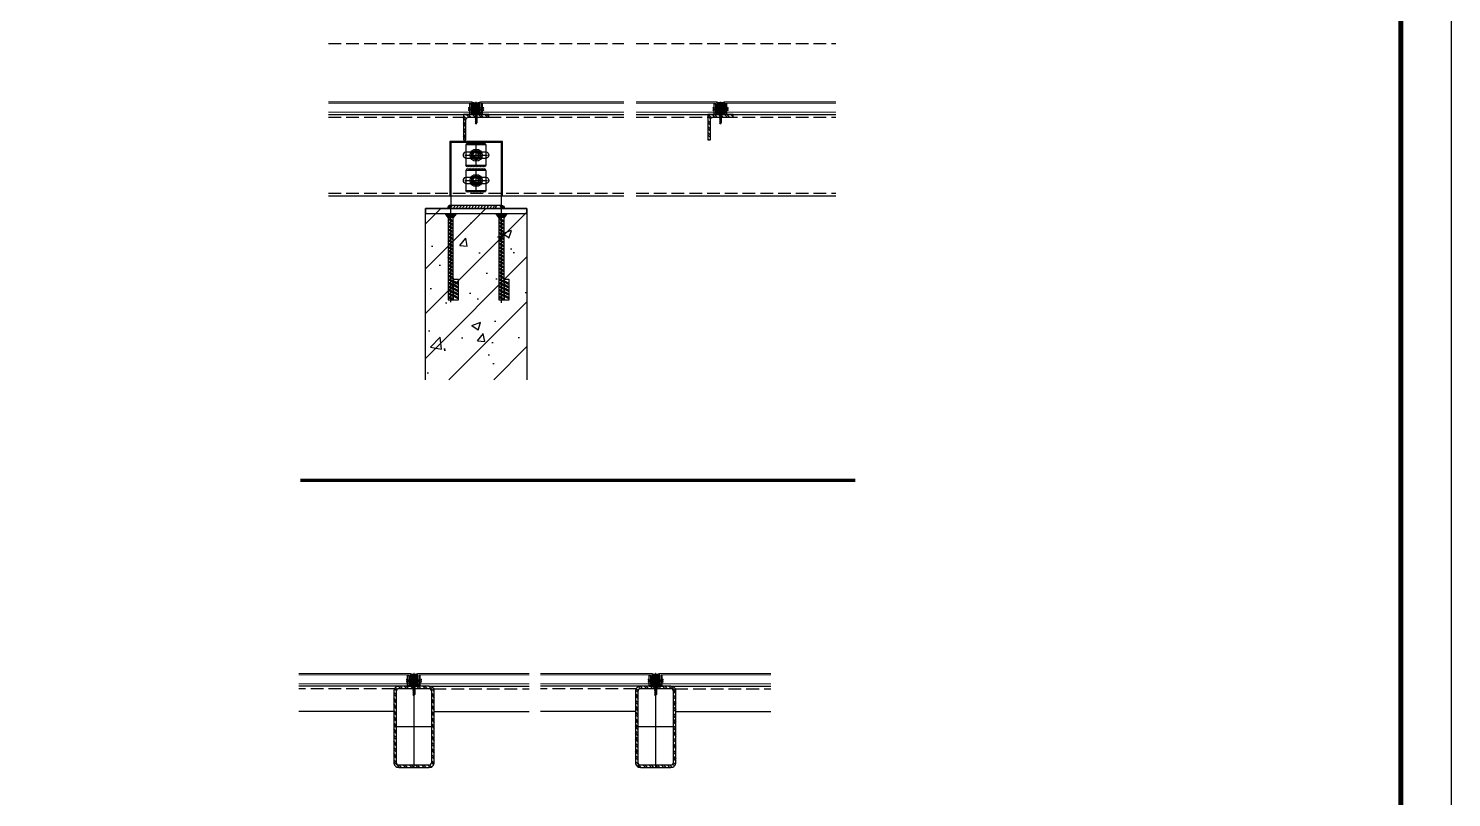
# Model space of a CAD drawing. Extents: x 6843040 to 15500510, y -6507076 to -4940511.
# Drawn here: x 8365235 to 8407311, y -5911175 to -5888433 of the extents above; entities that cross this region are included whole.
import ezdxf

# ---------------------------------------------------------------- set-up
doc = ezdxf.new("R2010")
doc.units = 0
doc.header["$LTSCALE"] = 1000
doc.header["$MEASUREMENT"] = 0
for name, pattern in [('ACAD_ISO04W100', [30.5, 24, -3, 0.5, -3]), ('CENTER', [50.8, 31.75, -6.35, 6.35, -6.35]), ('CONTINOUS', [0]), ('DASH', [0.35, 0.25, -0.1]), ('DASHED', [0.75, 0.5, -0.25]), ('HIDDEN', [0.375, 0.25, -0.125])]:
    doc.linetypes.add(name, pattern=pattern)
for name, color, linetype, lineweight in [('002CEN', 1, 'CENTER', 13), ('003DOT', 253, 'HIDDEN', 13), ('009CON', 6, 'CONTINOUS', 15), ('LB', 31, 'CONTINOUS', 20)]:
    doc.layers.add(name, color=color, linetype=linetype, lineweight=lineweight)
for name, color, linetype in [('DIM_SYMB', 3, 'Continuous'), ('GC', 3, 'Continuous'), ('HACH', 8, 'Continuous'), ('K-155-垫片胶条', 155, 'Continuous'), ('K-233-中心线', 233, 'CENTER'), ('K-63-铝型材', 63, 'Continuous'), ('K-8-五金件', 8, 'Continuous'), ('LT-dim 2', 253, 'Continuous'), ('LT-dim 5', 3, 'Continuous'), ('LT-Fill-玻璃1', 14, 'Continuous'), ('plan-1', 40, 'Continuous'), ('PUB_HATCH', 8, 'Continuous'), ('PUB_TITLE', 4, 'Continuous'), ('Q02中线', 3, 'Continuous'), ('Q03轴线', 1, 'ACAD_ISO04W100'), ('Q08虚线', 75, 'HIDDEN'), ('Q09辅材', 31, 'Continuous'), ('TC', 8, 'Continuous'), ('WELDING', 1, 'Continuous'), ('定位线', 1, 'Continuous'), ('金属填充', 9, 'Continuous')]:
    doc.layers.add(name, color=color, linetype=linetype)

# ---------------------------------------------------------------- blocks, each defined once
blk = doc.blocks.new('LT-BLK-20240923214144', base_point=(9501835.9, -5519953.4))
at = {"linetype": 'DASHED', "ltscale": 3}
for points in [[(9501790.9, -5519971.4), (9501796.9, -5519963.4), (9501774.9, -5519963.4), (9501780.9, -5519971.4)], [(9501890.9, -5519971.4), (9501896.9, -5519963.4), (9501874.9, -5519963.4), (9501880.9, -5519971.4)]]:
    blk.add_hatch(color=8, dxfattribs=at).paths.add_polyline_path(points)
at = {"color": 1, "linetype": 'ACAD_ISO04W100', "ltscale": 2}
for p, q in [((9501785.9, -5520138.4), (9501785.9, -5519953.4)), ((9501885.9, -5520139.5), (9501885.9, -5519953.4))]:
    blk.add_line(p, q, dxfattribs=at)
at = {"color": 8, "linetype": 'DASHED', "ltscale": 3}
for p, q in [((9501782, -5519974.6), (9501789.4, -5519978.8)), ((9501782, -5519981.6), (9501789.4, -5519985.8)), ((9501789.8, -5519978.1), (9501782.4, -5519973.9)), ((9501789.8, -5519985.1), (9501782.4, -5519980.9)), ((9501882, -5519974.6), (9501889.4, -5519978.8)), ((9501882, -5519981.6), (9501889.4, -5519985.8)), ((9501889.8, -5519978.1), (9501882.4, -5519973.9)), ((9501889.8, -5519985.1), (9501882.4, -5519980.9)), ((9501782, -5519988.6), (9501789.4, -5519992.8)), ((9501782, -5519995.6), (9501789.4, -5519999.8)), ((9501782, -5520002.6), (9501789.4, -5520006.8)), ((9501782, -5520009.6), (9501789.4, -5520013.8)), ((9501789.8, -5519992.1), (9501782.4, -5519987.9)), ((9501789.8, -5519999.1), (9501782.4, -5519994.9)), ((9501789.8, -5520006.1), (9501782.4, -5520001.9)), ((9501789.8, -5520013.1), (9501782.4, -5520008.9)), ((9501882, -5519988.6), (9501889.4, -5519992.8)), ((9501882, -5519995.6), (9501889.4, -5519999.8)), ((9501882, -5520002.6), (9501889.4, -5520006.8)), ((9501882, -5520009.6), (9501889.4, -5520013.8)), ((9501889.8, -5519992.1), (9501882.4, -5519987.9)), ((9501889.8, -5519999.1), (9501882.4, -5519994.9)), ((9501889.8, -5520006.1), (9501882.4, -5520001.9)), ((9501889.8, -5520013.1), (9501882.4, -5520008.9)), ((9501782, -5520016.6), (9501789.4, -5520020.8)), ((9501782, -5520023.6), (9501789.4, -5520027.8)), ((9501782, -5520030.6), (9501789.4, -5520034.8)), ((9501782, -5520037.6), (9501789.4, -5520041.8)), ((9501789.8, -5520020.1), (9501782.4, -5520015.9)), ((9501789.8, -5520027.1), (9501782.4, -5520022.9)), ((9501789.8, -5520034.1), (9501782.4, -5520029.9)), ((9501789.8, -5520041.1), (9501782.4, -5520036.9)), ((9501882, -5520016.6), (9501889.4, -5520020.8)), ((9501882, -5520023.6), (9501889.4, -5520027.8)), ((9501882, -5520030.6), (9501889.4, -5520034.8)), ((9501882, -5520037.6), (9501889.4, -5520041.8)), ((9501889.8, -5520020.1), (9501882.4, -5520015.9)), ((9501889.8, -5520027.1), (9501882.4, -5520022.9)), ((9501889.8, -5520034.1), (9501882.4, -5520029.9)), ((9501889.8, -5520041.1), (9501882.4, -5520036.9)), ((9501782, -5520044.6), (9501789.4, -5520048.8)), ((9501782, -5520051.6), (9501789.4, -5520055.8)), ((9501782, -5520058.6), (9501789.4, -5520062.8)), ((9501782, -5520065.6), (9501789.4, -5520069.8)), ((9501789.8, -5520048.1), (9501782.4, -5520043.9)), ((9501789.8, -5520055.1), (9501782.4, -5520050.9)), ((9501789.8, -5520062.1), (9501782.4, -5520057.9)), ((9501789.8, -5520069.1), (9501782.4, -5520064.9)), ((9501882, -5520044.6), (9501889.4, -5520048.8)), ((9501882, -5520051.6), (9501889.4, -5520055.8)), ((9501882, -5520058.6), (9501889.4, -5520062.8)), ((9501882, -5520065.6), (9501889.4, -5520069.8)), ((9501889.8, -5520048.1), (9501882.4, -5520043.9)), ((9501889.8, -5520055.1), (9501882.4, -5520050.9)), ((9501889.8, -5520062.1), (9501882.4, -5520057.9)), ((9501889.8, -5520069.1), (9501882.4, -5520064.9)), ((9501782, -5520072.6), (9501789.4, -5520076.8)), ((9501782, -5520079.6), (9501789.4, -5520083.8)), ((9501782, -5520086.6), (9501789.4, -5520090.8)), ((9501782, -5520093.6), (9501789.4, -5520097.8)), ((9501789.8, -5520076.1), (9501782.4, -5520071.9)), ((9501789.8, -5520083.1), (9501782.4, -5520078.9)), ((9501789.8, -5520090.1), (9501782.4, -5520085.9)), ((9501789.8, -5520097.1), (9501782.4, -5520092.9)), ((9501882, -5520072.6), (9501889.4, -5520076.8)), ((9501882, -5520079.6), (9501889.4, -5520083.8)), ((9501882, -5520086.6), (9501889.4, -5520090.8)), ((9501882, -5520093.6), (9501889.4, -5520097.8)), ((9501889.8, -5520076.1), (9501882.4, -5520071.9)), ((9501889.8, -5520083.1), (9501882.4, -5520078.9)), ((9501889.8, -5520090.1), (9501882.4, -5520085.9)), ((9501889.8, -5520097.1), (9501882.4, -5520092.9)), ((9501782, -5520100.6), (9501789.4, -5520104.8)), ((9501782, -5520107.6), (9501789.4, -5520111.8)), ((9501782, -5520114.6), (9501789.4, -5520118.8)), ((9501782, -5520121.6), (9501789.4, -5520125.8)), ((9501789.8, -5520104.1), (9501782.4, -5520099.9)), ((9501789.8, -5520111.1), (9501782.4, -5520106.9)), ((9501789.8, -5520118.1), (9501782.4, -5520113.9)), ((9501789.8, -5520125.1), (9501782.4, -5520120.9)), ((9501792, -5520097.9), (9501799.4, -5520102.2)), ((9501792, -5520104.9), (9501799.4, -5520109.2)), ((9501792, -5520111.9), (9501799.4, -5520116.2)), ((9501792, -5520118.9), (9501799.4, -5520123.2)), ((9501799.8, -5520101.5), (9501792.4, -5520097.2)), ((9501799.8, -5520108.5), (9501792.4, -5520104.2)), ((9501799.8, -5520115.5), (9501792.4, -5520111.2)), ((9501799.8, -5520122.5), (9501792.4, -5520118.2)), ((9501882, -5520100.6), (9501889.4, -5520104.8)), ((9501882, -5520107.6), (9501889.4, -5520111.8)), ((9501882, -5520114.6), (9501889.4, -5520118.8)), ((9501882, -5520121.6), (9501889.4, -5520125.8)), ((9501889.8, -5520104.1), (9501882.4, -5520099.9)), ((9501889.8, -5520111.1), (9501882.4, -5520106.9)), ((9501889.8, -5520118.1), (9501882.4, -5520113.9)), ((9501889.8, -5520125.1), (9501882.4, -5520120.9)), ((9501892, -5520097.9), (9501899.4, -5520102.2)), ((9501892, -5520104.9), (9501899.4, -5520109.2)), ((9501892, -5520111.9), (9501899.4, -5520116.2)), ((9501892, -5520118.9), (9501899.4, -5520123.2)), ((9501899.8, -5520101.5), (9501892.4, -5520097.2)), ((9501899.8, -5520108.5), (9501892.4, -5520104.2)), ((9501899.8, -5520115.5), (9501892.4, -5520111.2)), ((9501899.8, -5520122.5), (9501892.4, -5520118.2)), ((9501782, -5520128.6), (9501789.4, -5520132.8)), ((9501789.8, -5520132.1), (9501782.4, -5520127.9)), ((9501792, -5520125.9), (9501799.4, -5520130.2)), ((9501799.8, -5520129.5), (9501792.4, -5520125.2)), ((9501882, -5520128.6), (9501889.4, -5520132.8)), ((9501889.8, -5520132.1), (9501882.4, -5520127.9)), ((9501892, -5520125.9), (9501899.4, -5520130.2)), ((9501899.8, -5520129.5), (9501892.4, -5520125.2))]:
    blk.add_line(p, q, dxfattribs=at)
for points in [[(9501796.9, -5519963.4), (9501790.9, -5519971.4), (9501780.9, -5519971.4), (9501774.9, -5519963.4)], [(9501896.9, -5519963.4), (9501890.9, -5519971.4), (9501880.9, -5519971.4), (9501874.9, -5519963.4)]]:
    blk.add_lwpolyline(points, dxfattribs=at)
for centre, start, end in [((9501794.8, -5519960.8), 222.1902, 257.8098), ((9501776.9, -5519991.9), 42.1902, 77.8098), ((9501794.8, -5519967.8), 222.1902, 257.8098), ((9501776.9, -5519998.9), 42.1902, 77.8098), ((9501894.8, -5519960.8), 222.1902, 257.8098), ((9501876.9, -5519991.9), 42.1902, 77.8098), ((9501894.8, -5519967.8), 222.1902, 257.8098), ((9501876.9, -5519998.9), 42.1902, 77.8098), ((9501794.8, -5519974.8), 222.1902, 257.8098), ((9501776.9, -5520005.9), 42.1902, 77.8098), ((9501794.8, -5519981.8), 222.1902, 257.8098), ((9501776.9, -5520012.9), 42.1902, 77.8098), ((9501794.8, -5519988.8), 222.1902, 257.8098), ((9501776.9, -5520019.9), 42.1902, 77.8098), ((9501794.8, -5519995.8), 222.1902, 257.8098), ((9501776.9, -5520026.9), 42.1902, 77.8098), ((9501894.8, -5519974.8), 222.1902, 257.8098), ((9501876.9, -5520005.9), 42.1902, 77.8098), ((9501894.8, -5519981.8), 222.1902, 257.8098), ((9501876.9, -5520012.9), 42.1902, 77.8098), ((9501894.8, -5519988.8), 222.1902, 257.8098), ((9501876.9, -5520019.9), 42.1902, 77.8098), ((9501894.8, -5519995.8), 222.1902, 257.8098), ((9501876.9, -5520026.9), 42.1902, 77.8098), ((9501794.8, -5520002.8), 222.1902, 257.8098), ((9501776.9, -5520033.9), 42.1902, 77.8098), ((9501794.8, -5520009.8), 222.1902, 257.8098), ((9501776.9, -5520040.9), 42.1902, 77.8098), ((9501794.8, -5520016.8), 222.1902, 257.8098), ((9501776.9, -5520047.9), 42.1902, 77.8098), ((9501794.8, -5520023.8), 222.1902, 257.8098), ((9501776.9, -5520054.9), 42.1902, 77.8098), ((9501894.8, -5520002.8), 222.1902, 257.8098), ((9501876.9, -5520033.9), 42.1902, 77.8098), ((9501894.8, -5520009.8), 222.1902, 257.8098), ((9501876.9, -5520040.9), 42.1902, 77.8098), ((9501894.8, -5520016.8), 222.1902, 257.8098), ((9501876.9, -5520047.9), 42.1902, 77.8098), ((9501894.8, -5520023.8), 222.1902, 257.8098), ((9501876.9, -5520054.9), 42.1902, 77.8098), ((9501794.8, -5520030.8), 222.1902, 257.8098), ((9501776.9, -5520061.9), 42.1902, 77.8098), ((9501794.8, -5520037.8), 222.1902, 257.8098), ((9501776.9, -5520068.9), 42.1902, 77.8098), ((9501794.8, -5520044.8), 222.1902, 257.8098), ((9501776.9, -5520075.9), 42.1902, 77.8098), ((9501794.8, -5520051.8), 222.1902, 257.8098), ((9501776.9, -5520082.9), 42.1902, 77.8098), ((9501894.8, -5520030.8), 222.1902, 257.8098), ((9501876.9, -5520061.9), 42.1902, 77.8098), ((9501894.8, -5520037.8), 222.1902, 257.8098), ((9501876.9, -5520068.9), 42.1902, 77.8098), ((9501894.8, -5520044.8), 222.1902, 257.8098), ((9501876.9, -5520075.9), 42.1902, 77.8098), ((9501894.8, -5520051.8), 222.1902, 257.8098), ((9501876.9, -5520082.9), 42.1902, 77.8098), ((9501794.8, -5520058.8), 222.1902, 257.8098), ((9501776.9, -5520089.9), 42.1902, 77.8098), ((9501794.8, -5520065.8), 222.1902, 257.8098), ((9501776.9, -5520096.9), 42.1902, 77.8098), ((9501794.8, -5520072.8), 222.1902, 257.8098), ((9501776.9, -5520103.9), 42.1902, 77.8098), ((9501794.8, -5520079.8), 222.1902, 257.8098), ((9501776.9, -5520110.9), 42.1902, 77.8098), ((9501894.8, -5520058.8), 222.1902, 257.8098), ((9501876.9, -5520089.9), 42.1902, 77.8098), ((9501894.8, -5520065.8), 222.1902, 257.8098), ((9501876.9, -5520096.9), 42.1902, 77.8098), ((9501894.8, -5520072.8), 222.1902, 257.8098), ((9501876.9, -5520103.9), 42.1902, 77.8098), ((9501894.8, -5520079.8), 222.1902, 257.8098), ((9501876.9, -5520110.9), 42.1902, 77.8098), ((9501794.8, -5520086.8), 222.1902, 257.8098), ((9501776.9, -5520117.9), 42.1902, 77.8098), ((9501794.8, -5520093.8), 222.1902, 257.8098), ((9501776.9, -5520124.9), 42.1902, 77.8098), ((9501794.8, -5520100.8), 222.1902, 257.8098), ((9501776.9, -5520131.9), 42.1902, 77.8098), ((9501794.8, -5520107.8), 222.1902, 257.8098), ((9501776.9, -5520138.9), 42.1902, 77.8098), ((9501804.8, -5520084.1), 222.1902, 257.8098), ((9501786.9, -5520115.3), 42.1902, 77.8098), ((9501804.8, -5520091.1), 222.1902, 257.8098), ((9501786.9, -5520122.3), 42.1902, 77.8098), ((9501804.8, -5520098.1), 222.1902, 257.8098), ((9501786.9, -5520129.3), 42.1902, 77.8098), ((9501804.8, -5520105.1), 222.1902, 257.8098), ((9501786.9, -5520136.3), 42.1902, 77.8098), ((9501894.8, -5520086.8), 222.1902, 257.8098), ((9501876.9, -5520117.9), 42.1902, 77.8098), ((9501894.8, -5520093.8), 222.1902, 257.8098), ((9501876.9, -5520124.9), 42.1902, 77.8098), ((9501894.8, -5520100.8), 222.1902, 257.8098), ((9501876.9, -5520131.9), 42.1902, 77.8098), ((9501894.8, -5520107.8), 222.1902, 257.8098), ((9501876.9, -5520138.9), 42.1902, 77.8098), ((9501904.8, -5520084.1), 222.1902, 257.8098), ((9501886.9, -5520115.3), 42.1902, 77.8098), ((9501904.8, -5520091.1), 222.1902, 257.8098), ((9501886.9, -5520122.3), 42.1902, 77.8098), ((9501904.8, -5520098.1), 222.1902, 257.8098), ((9501886.9, -5520129.3), 42.1902, 77.8098), ((9501904.8, -5520105.1), 222.1902, 257.8098), ((9501886.9, -5520136.3), 42.1902, 77.8098), ((9501794.8, -5520114.8), 222.1902, 257.8098), ((9501776.9, -5520145.9), 42.1902, 77.8098), ((9501804.8, -5520112.1), 222.1902, 257.8098), ((9501786.9, -5520143.3), 42.1902, 77.8098), ((9501894.8, -5520114.8), 222.1902, 257.8098), ((9501876.9, -5520145.9), 42.1902, 77.8098), ((9501904.8, -5520112.1), 222.1902, 257.8098), ((9501886.9, -5520143.3), 42.1902, 77.8098)]:
    blk.add_arc(centre, 18.9, start, end, dxfattribs=at)
at = {"layer": 'GC', "ltscale": 3}
for p, q in [((9501935.9, -5519953.4), (9501735.9, -5519953.4)), ((9501735.9, -5519953.4), (9501735.9, -5519963.4)), ((9501935.9, -5519963.4), (9501935.9, -5519953.4)), ((9501735.9, -5519963.4), (9501935.9, -5519963.4))]:
    blk.add_line(p, q, dxfattribs=at)
for points in [[(9501780.9, -5519963.4), (9501780.9, -5520133.4), (9501790.9, -5520133.4), (9501790.9, -5519963.4)], [(9501880.9, -5519963.4), (9501880.9, -5520133.4), (9501890.9, -5520133.4), (9501890.9, -5519963.4)]]:
    blk.add_lwpolyline(points, dxfattribs=at)
for points in [[(9501800.9, -5520093.4), (9501790.9, -5520093.4), (9501790.9, -5520133.4), (9501800.9, -5520133.4)], [(9501900.9, -5520093.4), (9501890.9, -5520093.4), (9501890.9, -5520133.4), (9501900.9, -5520133.4)]]:
    blk.add_lwpolyline(points, close=True, dxfattribs=at)
blk = doc.blocks.new('*U187')
at = {"layer": '002CEN', "ltscale": 5}
blk.add_line((-2.5, 0), (7.2, 0), dxfattribs=at)
at = {"layer": '003DOT', "ltscale": 5}
for p, q in [((0, 2), (5, 2)), ((0, -2), (5, -2))]:
    blk.add_line(p, q, dxfattribs=at)
at = {"layer": '009CON'}
for p, q in [((-1.7, 1.1), (-1.7, -1.1)), ((-0.4, 4.1), (0, 4.1)), ((0, 4.1), (0, -4.1)), ((6.5, 0), (7.3, 1.4)), ((-0.4, -4.1), (0, -4.1)), ((6.5, 0), (7.3, -1.4))]:
    blk.add_line(p, q, dxfattribs=at)
for centre, radius, start, end in [((5, 0), 6.8, 142.4424, 170.5515), ((6.2, 2), 1.2, 332.1348, 180), ((5, 0), 6.8, 189.4485, 217.5576), ((6.2, -2), 1.2, 180, 27.8652)]:
    blk.add_arc(centre, radius, start, end, dxfattribs=at)
blk = doc.blocks.new('*U287')
at = {"layer": 'K-233-中心线', "linetype": 'CENTER'}
blk.add_line((0, 4.9), (0, -22.4), dxfattribs=at)
at = {"layer": 'K-8-五金件'}
for p, q in [((-4.4, 0.5), (-4.4, 0)), ((4.4, 0), (-4.4, 0)), ((-4.1, 0.8), (-3.1, 1)), ((4.1, 0.8), (-4.1, 0.8)), ((-3.1, 3.9), (-3.1, 1)), ((3.1, 1), (-3.1, 1)), ((2.3, 4.2), (-2.3, 4.2)), ((-2, 0.8), (-1.5, 1)), ((-1.5, 3.9), (-1.5, 1)), ((-1.5, 0), (-1.5, -3)), ((1.5, 3.9), (1.5, 1)), ((2.2, 0.8), (1.5, 1)), ((1.5, 0), (1.5, -2.5)), ((3.1, 3.9), (3.1, 1)), ((4.1, 0.8), (3.1, 1)), ((4.4, 0.5), (4.4, 0)), ((-2.1, -1.9), (2.1, -1.4)), ((-2.1, -1.9), (-1.5, -1.6)), ((-2.1, -1.9), (-1.5, -2.2)), ((-2.1, -3.3), (2.1, -2.8)), ((-2.1, -3.3), (-1.5, -3)), ((-2.1, -3.3), (-1.5, -3.6)), ((-2.1, -4.7), (2.1, -4.2)), ((-2.1, -4.7), (-1.5, -4.4)), ((-2.1, -4.7), (-1.5, -5)), ((-2.1, -6.1), (2.1, -5.6)), ((-2.1, -6.1), (-1.5, -5.8)), ((-2.1, -6.1), (-1.5, -6.4)), ((-2.1, -7.5), (2.1, -7)), ((-2.1, -7.5), (-1.5, -7.2)), ((-2.1, -7.5), (-1.5, -7.8)), ((-2.1, -8.9), (2.1, -8.4)), ((-2.1, -8.9), (-1.5, -8.6)), ((-2.1, -8.9), (-1.5, -9.2)), ((-2.1, -10.3), (2.1, -9.8)), ((-2.1, -10.3), (-1.5, -10)), ((-2.1, -10.3), (-1.5, -10.6)), ((-2.1, -11.7), (2.1, -11.2)), ((-2.1, -11.7), (-1.5, -11.4)), ((-2.1, -11.7), (-1.5, -12)), ((-2.1, -13.1), (2.1, -12.6)), ((-2.1, -13.1), (-1.5, -12.8)), ((-2.1, -13.1), (-1.5, -13.4)), ((-2.1, -14.5), (2.1, -14)), ((-2.1, -14.5), (-1.5, -14.2)), ((-2.1, -14.5), (-1.5, -14.8)), ((-2.1, -15.9), (-1.5, -15.6)), ((-2.1, -15.9), (-1.1, -15.8)), ((-2.1, -15.9), (-1.5, -16.2)), ((-1.5, -1.6), (1.5, -1.1)), ((-1.5, -2.2), (1.5, -1.7)), ((-1.5, -3), (1.5, -2.5)), ((-1.5, -3.6), (1.5, -3.1)), ((-1.5, -3.6), (-1.5, -4.4)), ((-1.5, -4.4), (1.5, -3.9)), ((-1.5, -5), (1.5, -4.5)), ((-1.5, -5), (-1.5, -5.8)), ((-1.5, -5.8), (1.5, -5.3)), ((-1.5, -6.4), (1.5, -5.9)), ((-1.5, -6.4), (-1.5, -7.2)), ((-1.5, -7.2), (1.5, -6.7)), ((-1.5, -7.8), (1.5, -7.3)), ((-1.5, -7.8), (-1.5, -8.6)), ((-1.5, -8.6), (1.5, -8.1)), ((-1.5, -9.2), (1.5, -8.7)), ((-1.5, -9.2), (-1.5, -10)), ((-1.5, -10), (1.5, -9.5)), ((-1.5, -10.6), (1.5, -10.1)), ((-1.5, -10.6), (-1.5, -11.4)), ((-1.5, -11.4), (1.5, -10.9)), ((-1.5, -12), (1.5, -11.5)), ((-1.5, -12), (-1.5, -12.8)), ((-1.5, -12.8), (1.5, -12.3)), ((-1.5, -13.4), (1.5, -12.9)), ((-1.5, -13.4), (-1.5, -14.2)), ((-1.5, -14.2), (1.5, -13.7)), ((-1.5, -14.8), (1.5, -14.3)), ((-1.5, -14.8), (-1.5, -15.6)), ((-1.5, -15.6), (-1, -15.5)), ((-1.5, -16.2), (-1.5, -20)), ((-1.5, -16.2), (-1.3, -16.2)), ((0, -21.4), (-1.5, -20)), ((0, -21.4), (1.5, -20)), ((0.6, -15.2), (1.5, -15.1)), ((0.7, -15.6), (2.1, -15.4)), ((0.7, -15.8), (1.5, -15.7)), ((0.7, -16.6), (1.5, -16.5)), ((0.7, -17), (2.1, -16.8)), ((0.7, -17.2), (1.5, -17.1)), ((1.5, -0.3), (1.5, -2.5)), ((2.1, -1.4), (1.5, -1.1)), ((2.1, -1.4), (1.5, -1.7)), ((2.1, -2.8), (1.5, -2.5)), ((2.1, -2.8), (1.5, -3.1)), ((1.5, -3.1), (1.5, -3.9)), ((2.1, -4.2), (1.5, -3.9)), ((2.1, -4.2), (1.5, -4.5)), ((1.5, -4.5), (1.5, -5.3)), ((2.1, -5.6), (1.5, -5.3)), ((2.1, -5.6), (1.5, -5.9)), ((1.5, -5.9), (1.5, -6.7)), ((2.1, -7), (1.5, -6.7)), ((2.1, -7), (1.5, -7.3)), ((1.5, -7.3), (1.5, -8.1)), ((2.1, -8.4), (1.5, -8.1)), ((2.1, -8.4), (1.5, -8.7)), ((1.5, -8.7), (1.5, -9.5)), ((2.1, -9.8), (1.5, -9.5)), ((2.1, -9.8), (1.5, -10.1)), ((1.5, -10.1), (1.5, -10.9)), ((2.1, -11.2), (1.5, -10.9)), ((2.1, -11.2), (1.5, -11.5)), ((1.5, -11.5), (1.5, -12.3)), ((2.1, -12.6), (1.5, -12.3)), ((2.1, -12.6), (1.5, -12.9)), ((1.5, -12.9), (1.5, -13.7)), ((2.1, -14), (1.5, -13.7)), ((2.1, -14), (1.5, -14.3)), ((1.5, -14.3), (1.5, -15.1)), ((2.1, -15.4), (1.5, -15.1)), ((2.1, -15.4), (1.5, -15.7)), ((1.5, -15.7), (1.5, -16.5)), ((2.1, -16.8), (1.5, -16.5)), ((2.1, -16.8), (1.5, -17.1)), ((1.5, -17.1), (1.5, -20))]:
    blk.add_line(p, q, dxfattribs=at)
blk.add_lwpolyline([(0, -21.4), (0.7, -17.2), (0.7, -15.5, 0.417657), (0.4, -15.2, 0.097062), (-1, -15.5), (-1.5, -16.6)], format="xyb", dxfattribs=at)
for centre, radius, start, end in [((-4.1, 0.5), 0.3, 90, 180), ((-2.3, 3.3), 0.951, 35.4009, 144.5991), ((0, 1), 3.2, 61.0594, 118.9406), ((2.3, 3.3), 0.951, 35.4009, 144.5991), ((4.1, 0.5), 0.3, 0, 90)]:
    blk.add_arc(centre, radius, start, end, dxfattribs=at)
blk = doc.blocks.new('L50×5角钢')
at = {"layer": '金属填充'}
h = blk.add_hatch(dxfattribs=at)
h.set_pattern_fill('ANSI32', color=256, scale=0.9, style=0)
h.set_pattern_definition([(45, (102.447, -909.339), (-6.06167, 6.06167), []), (45, (106.488, -909.339), (-6.06167, 6.06167), [])])
h.paths.add_polyline_path([(48.3, 5), (10.5, 5, -0.414214), (5, 10.5), (5, 48.3, 0.414214), (3.3, 50), (0, 50), (0, 0), (50, 0), (50, 3.3, 0.414214)])
blk.add_lwpolyline([(0, 50), (0, 0), (50, 0), (50, 3.3, 0.414214), (48.3, 5), (10.5, 5, -0.414214), (5, 10.5), (5, 48.3, 0.414214), (3.3, 50)], format="xyb", close=True)
blk = doc.blocks.new('A$C188A5AC2')
at = {"layer": 'GC'}
blk.add_lwpolyline([(-20, 20), (20, 20), (20, -20), (-20, -20)], close=True, dxfattribs=at)
at = {"layer": 'LT-dim 5', "color": 1}
for centre, end in [((-17, 20), 180), ((-14, 20), 120), ((-11, 20), 120), ((-8, 20), 120), ((-5, 20), 120), ((-2, 20), 120), ((1, 20), 120), ((4, 20), 120), ((7, 20), 120), ((10, 20), 120), ((13, 20), 120), ((16, 20), 120)]:
    blk.add_arc(centre, 3, 0, end, dxfattribs=at)
at = {"layer": 'LT-dim 5', "color": 1, "extrusion": (-5.29639e-25, 1.22465e-16, -1)}
for centre, end in [((17, -20), 360), ((14, -20), 300), ((11, -20), 300), ((8, -20), 300), ((5, -20), 300), ((2, -20), 300), ((-1, -20), 300), ((-4, -20), 300), ((-7, -20), 300), ((-10, -20), 300), ((-13, -20), 300), ((-16, -20), 300)]:
    blk.add_arc(centre, 3, 180, end, dxfattribs=at)
at = {"layer": 'Q02中线'}
for centre, start, end in [((-18.3, 0), 104.85, 255.15), ((18.3, 0), 284.85, 75.15)]:
    blk.add_arc(centre, 6.72, start, end, dxfattribs=at)
at = {"layer": 'Q03轴线', "ltscale": 0.2}
for points in [[(-22.4, 0), (22.4, 0)], [(0, 22.4), (0, -22.4)]]:
    blk.add_lwpolyline(points, dxfattribs=at)
at = {"layer": 'Q08虚线', "ltscale": 20}
for p, q in [((20, 6.5), (-20, 6.5)), ((-20, -6.5), (20, -6.5))]:
    blk.add_line(p, q, dxfattribs=at)
at = {"layer": 'Q09辅材'}
for points in [[(-12, 0, 1), (12, 0, 1), (-12, 0, 1)], [(-8.7, 0, 1), (8.7, 0, 1), (-8.7, 0, 1)], [(-6, 0, 1), (6, 0, 1), (-6, 0, 1)], [(0, -4.6, 2.414214), (-4.6, 0, 2.414214)]]:
    blk.add_lwpolyline(points, format="xyb", dxfattribs=at)
blk.add_lwpolyline([(0, -9.9), (-9, -5), (-9, 5), (0, 9.9), (9, 5), (9, -5), (0, -9.9)], dxfattribs=at)
blk = doc.blocks.new('LT-BLK-20240923220055', base_point=(9501140.4, -5519892))
at = {"layer": 'LT-Fill-玻璃1'}
h = blk.add_hatch(dxfattribs=at)
h.set_pattern_fill('DOTS', color=8, scale=0.5, angle=-90)
h.set_pattern_definition([(270, (9472771.2973, -5387178.0906), (0.79375, -0.396875), [0, -0.79375])])
h.paths.add_polyline_path([(9501190.4, -5519867), (9501192.4, -5519867), (9501192.4, -5519759.9), (9501088.4, -5519759.9), (9501088.4, -5519867), (9501090.4, -5519867), (9501090.4, -5519761.9), (9501190.4, -5519761.9)])
at = {"layer": 'WELDING'}
h = blk.add_hatch(color=256, dxfattribs=at)
h.dxf.hatch_style = 1
edge = h.paths.add_edge_path()
edge.add_line((9501084.4, -5519892), (9501090.4, -5519892))
edge.add_line((9501090.4, -5519892), (9501090.4, -5519886))
edge.add_arc((9501090.4, -5519892), 6, 90, 180)
h = blk.add_hatch(color=256, dxfattribs=at)
h.dxf.hatch_style = 1
edge = h.paths.add_edge_path()
edge.add_line((9501196.4, -5519892), (9501190.4, -5519892))
edge.add_line((9501190.4, -5519892), (9501190.4, -5519886))
edge.add_arc((9501190.4, -5519892), 6, 0, 90, ccw=False)
at = {"layer": 'GC'}
blk.add_line((9501190.4, -5519886), (9501090.4, -5519886), dxfattribs=at)
blk.add_lwpolyline([(9501090.4, -5519892), (9501190.4, -5519892), (9501190.4, -5519761.9), (9501090.4, -5519761.9)], close=True, dxfattribs=at)
at = {"layer": 'LT-dim 2', "color": 8}
blk.add_lwpolyline([(9501192.4, -5519867), (9501192.4, -5519759.9), (9501088.4, -5519759.9), (9501088.4, -5519867)], dxfattribs=at)
at = {"layer": 'LT-dim 5', "color": 1}
for centre, start in [((9501096.4, -5519892), 60), ((9501102.3, -5519892), 60), ((9501108.3, -5519892), 60), ((9501114.3, -5519892), 60), ((9501120.3, -5519892), 60), ((9501126.3, -5519892), 60), ((9501132.3, -5519892), 60), ((9501138.3, -5519892), 60), ((9501144.3, -5519892), 60), ((9501150.3, -5519892), 60), ((9501156.3, -5519892), 60), ((9501162.3, -5519892), 60), ((9501168.3, -5519892), 60), ((9501174.3, -5519892), 60), ((9501180.3, -5519892), 70.1558), ((9501184.4, -5519892), 0)]:
    blk.add_arc(centre, 6, start, 180, dxfattribs=at)
at = {"layer": 'WELDING'}
for points in [[(9501084.4, -5519892), (9501090.4, -5519892), (9501090.4, -5519886, 0.414214)], [(9501196.4, -5519892), (9501190.4, -5519892), (9501190.4, -5519886, -0.414214)]]:
    blk.add_lwpolyline(points, format="xyb", close=True, dxfattribs=at)
at = {"xscale": -1, "rotation": 180}
for p in [(9501140.4, -5519786.9), (9501140.4, -5519836.9)]:
    blk.add_blockref('A$C188A5AC2', p, dxfattribs=at)
blk = doc.blocks.new('80×160×5扁钢通')
at = {"layer": '金属填充'}
h = blk.add_hatch(dxfattribs=at)
h.set_pattern_fill('ANSI32', color=256, scale=0.9, style=0)
h.set_pattern_definition([(45, (-3501.047, 869.31), (-6.061673, 6.061673), []), (45, (-3497.006, 869.31), (-6.061673, 6.061673), [])])
h.paths.add_polyline_path([(-70, 40, 0.414214), (-80, 30), (-80, -30, 0.414214), (-70, -40), (70, -40, 0.414214), (80, -30), (80, 30, 0.414214), (70, 40)])
h.paths.add_polyline_path([(70, 35, -0.414214), (75, 30), (75, -30, -0.414214), (70, -35), (-70, -35, -0.414214), (-75, -30), (-75, 30, -0.414214), (-70, 35)], flags=16)
for points in [[(-70, -40), (70, -40, 0.414214), (80, -30), (80, 30, 0.414214), (70, 40), (-70, 40, 0.414214), (-80, 30), (-80, -30, 0.414214)], [(-70, -35), (70, -35, 0.414214), (75, -30), (75, 30, 0.414214), (70, 35), (-70, 35, 0.414214), (-75, 30), (-75, -30, 0.414214)]]:
    blk.add_lwpolyline(points, format="xyb", close=True)
at = {"layer": '定位线', "linetype": 'CENTER', "ltscale": 10}
for p, q in [((0, 40), (0, -40)), ((-80, 0), (80, 0))]:
    blk.add_line(p, q, dxfattribs=at)
blk = doc.blocks.new('54e543')
at = {"layer": 'K-155-垫片胶条'}
h = blk.add_hatch(dxfattribs=at)
h.set_pattern_fill('ANSI37', color=256, scale=0.2, angle=360, style=0)
h.set_pattern_definition([(225, (8135810.8014, -6231897.4953), (-0.449012806, 0.449012806), []), (135, (8135810.8014, -6231897.4953), (0.449012806, 0.449012806), [])])
h.paths.add_polyline_path([(8071160.2, -6243276.3), (8071160.2, -6243277.3), (8071185.2, -6243277.3), (8071185.2, -6243276.3)])
h = blk.add_hatch(dxfattribs=at)
h.set_pattern_fill('ANSI37', color=256, scale=0.2, angle=360, style=0)
h.set_pattern_definition([(225, (8136292.60834, -6231897.4953), (-0.449012806, 0.449012806), []), (135, (8136292.60834, -6231897.4953), (0.449012806, 0.449012806), [])])
h.paths.add_polyline_path([(8071642, -6243276.3), (8071642, -6243277.3), (8071667, -6243277.3), (8071667, -6243276.3)])
h = blk.add_hatch(dxfattribs=at)
h.set_pattern_fill('ANSI37', color=256, scale=0.2, angle=360, style=0)
h.set_pattern_definition([(225, (8135688.3027, -6233024.4773), (-0.449012806, 0.449012806), []), (135, (8135688.3027, -6233024.4773), (0.449012806, 0.449012806), [])])
h.paths.add_polyline_path([(8071037.7, -6244403.3), (8071037.7, -6244404.3), (8071062.7, -6244404.3), (8071062.7, -6244403.3)])
h = blk.add_hatch(dxfattribs=at)
h.set_pattern_fill('ANSI37', color=256, scale=0.2, angle=360, style=0)
h.set_pattern_definition([(225, (8136164.7087, -6233024.4773), (-0.449012806, 0.449012806), []), (135, (8136164.7087, -6233024.4773), (0.449012806, 0.449012806), [])])
h.paths.add_polyline_path([(8071514.1, -6244403.3), (8071514.1, -6244404.3), (8071539.1, -6244404.3), (8071539.1, -6244403.3)])
at = {"layer": 'PUB_HATCH'}
h = blk.add_hatch(dxfattribs=at)
h.set_pattern_fill('钢筋混凝土', color=256, scale=25, style=0)
h.set_pattern_definition([(45, (0, 0), (-44.19417382, 44.19417382), []), (50, (0, 0), (179.3150457, -15.6880337), [18.75, -206.25]), (355, (0, 0), (-34.6878334, 188.0480334), [15, -165]), (100.4514, (14.94, -1.3), (144.6273454, 172.3598855), [15.9350475, -175.285528]), (46.1842, (0, 50), (266.810262, -41.3797536), [28.125, -309.375]), (96.6356, (22.23, 46.55), (233.6656764, 243.529468), [23.902572, -262.92825]), (351.1842, (0, 50), (233.665486, 243.52965), [22.5, -247.5]), (21, (25, 37.5), (149.226763, -100.6547227), [18.75, -206.25]), (326, (25, 37.5), (60.828833, 181.2875113), [15, -165]), (71.4514, (37.44, 29.11), (210.055657, 80.6326242), [15.9350475, -175.285528]), (37.5, (0, 0), (3.03996383, 83.22346346), [0, -163, 0, -167.5, 0, -165.625]), (7.5, (0, 0), (65.76738436, 98.602928), [0, -95.5, 0, -159.25, 0, -63.125]), (327.5, (-55.75, 0), (133.45560904, -5.63871793), [0, -62.5, 0, -195, 0, -258.75]), (317.5, (-80.75, 0), (145.7965423, 25.0262456), [0, -81.25, 0, -129.5, 0, -183.75])])
h.paths.add_polyline_path([(8071072.7, -6243800.1), (8071272.7, -6243800.1), (8071272.7, -6243462.3), (8071072.7, -6243462.3)])
at = {"layer": 'TC'}
h = blk.add_hatch(dxfattribs=at)
h.set_pattern_fill('ANSI33', color=256, scale=0.4, style=0)
h.set_pattern_definition([(45, (-1455567.9545, -735420.5305), (-1.7960512242, 1.7960512242), []), (45, (-1455566.1585, -735420.5305), (-1.7960512242, 1.7960512242), [1.27, -0.635])])
edge = h.paths.add_edge_path()
edge.add_arc((8071172.7, -6243230.5), 23.7, 251.5938, 288.4224)
edge.add_line((8071180.2, -6243253.1), (8071180.2, -6243265.5))
edge.add_arc((8071172.7, -6243265.9), 7.51, 3.4451, 176.5549)
edge.add_line((8071165.2, -6243265.5), (8071165.2, -6243253.1))
h = blk.add_hatch(dxfattribs=at)
h.set_pattern_fill('HONEY', color=256, scale=0.4, style=0)
h.set_pattern_definition([(7e-15, (-1455567.9545, -735422.3179), (1.905, 1.099852), [1.27, -2.54]), (120, (-1455567.9545, -735422.3179), (-1.9049997724, 1.09985239421), [1.27, -2.54]), (60, (-1455567.9545, -735422.3179), (2.276e-07, 2.19970439421), [-2.54, 1.27])])
h.paths.add_polyline_path([(8071179.4, -6243262.8), (8071178.8, -6243261.7), (8071178.5, -6243261.3), (8071178, -6243260.8), (8071177.5, -6243260.2), (8071176.9, -6243259.8), (8071176.3, -6243259.4), (8071175.6, -6243259), (8071174.9, -6243258.8), (8071174.2, -6243258.6), (8071173.5, -6243258.5), (8071172.7, -6243258.4), (8071172, -6243258.5), (8071171.3, -6243258.6), (8071170.6, -6243258.8), (8071169.9, -6243259), (8071169.2, -6243259.4), (8071168.6, -6243259.8), (8071168, -6243260.2), (8071167.4, -6243260.8), (8071166.9, -6243261.3), (8071166.5, -6243262), (8071166.1, -6243262.6), (8071165.8, -6243263.4), (8071165.6, -6243264.1), (8071165.4, -6243264.8), (8071165.3, -6243265.6), (8071165.2, -6243266.4), (8071165.3, -6243267.2), (8071165.4, -6243268), (8071165.6, -6243268.7), (8071165.8, -6243269.4), (8071166.1, -6243270.2), (8071166.5, -6243270.8), (8071166.9, -6243271.5), (8071167.4, -6243272), (8071168, -6243272.6), (8071168.6, -6243273), (8071169.2, -6243273.4), (8071169.9, -6243273.8), (8071170.6, -6243274), (8071171.3, -6243274.2), (8071172, -6243274.3), (8071172.7, -6243274.4), (8071173.5, -6243274.3), (8071174.2, -6243274.2), (8071174.9, -6243274), (8071175.6, -6243273.8), (8071176.3, -6243273.4), (8071176.9, -6243273), (8071177.5, -6243272.6), (8071178, -6243272), (8071178.5, -6243271.5), (8071179, -6243270.8), (8071179.4, -6243270.2), (8071179.7, -6243269.4), (8071179.9, -6243268.7), (8071180.1, -6243268), (8071180.2, -6243267.2), (8071180.2, -6243266.4), (8071180.2, -6243265.6), (8071180.1, -6243264.8), (8071179.9, -6243264.1), (8071179.7, -6243263.4)])
h = blk.add_hatch(dxfattribs=at)
h.set_pattern_fill('ANSI33', color=256, scale=0.4, style=0)
h.set_pattern_definition([(45, (-1455086.1476, -735420.5305), (-1.7960512242, 1.7960512242), []), (45, (-1455084.3515, -735420.5305), (-1.7960512242, 1.7960512242), [1.27, -0.635])])
edge = h.paths.add_edge_path()
edge.add_arc((8071654.5, -6243232.2), 21.4, 249.5007, 290.4993)
edge.add_line((8071662, -6243252.3), (8071662, -6243265.5))
edge.add_arc((8071654.5, -6243265.9), 7.51, 3.4451, 176.5549)
edge.add_line((8071647, -6243265.5), (8071647, -6243252.3))
h = blk.add_hatch(dxfattribs=at)
h.set_pattern_fill('HONEY', color=256, scale=0.4, style=0)
h.set_pattern_definition([(7e-15, (-1455086.1476, -735422.3179), (1.905, 1.099852), [1.27, -2.54]), (120, (-1455086.1476, -735422.3179), (-1.9049997724, 1.09985239421), [1.27, -2.54]), (60, (-1455086.1476, -735422.3179), (2.276e-07, 2.19970439421), [-2.54, 1.27])])
h.paths.add_polyline_path([(8071661.2, -6243262.8), (8071660.6, -6243261.7), (8071660.3, -6243261.3), (8071659.9, -6243260.8), (8071659.3, -6243260.2), (8071658.7, -6243259.8), (8071658.1, -6243259.4), (8071657.4, -6243259), (8071656.7, -6243258.8), (8071656, -6243258.6), (8071655.3, -6243258.5), (8071654.5, -6243258.4), (8071653.8, -6243258.5), (8071653.1, -6243258.6), (8071652.4, -6243258.8), (8071651.7, -6243259), (8071651, -6243259.4), (8071650.4, -6243259.8), (8071649.8, -6243260.2), (8071649.2, -6243260.8), (8071648.8, -6243261.3), (8071648.3, -6243262), (8071647.9, -6243262.6), (8071647.6, -6243263.4), (8071647.4, -6243264.1), (8071647.2, -6243264.8), (8071647.1, -6243265.6), (8071647, -6243266.4), (8071647.1, -6243267.2), (8071647.2, -6243268), (8071647.4, -6243268.7), (8071647.6, -6243269.4), (8071647.9, -6243270.2), (8071648.3, -6243270.8), (8071648.8, -6243271.5), (8071649.2, -6243272), (8071649.8, -6243272.6), (8071650.4, -6243273), (8071651, -6243273.4), (8071651.7, -6243273.8), (8071652.4, -6243274), (8071653.1, -6243274.2), (8071653.8, -6243274.3), (8071654.5, -6243274.4), (8071655.3, -6243274.3), (8071656, -6243274.2), (8071656.7, -6243274), (8071657.4, -6243273.8), (8071658.1, -6243273.4), (8071658.7, -6243273), (8071659.3, -6243272.6), (8071659.9, -6243272), (8071660.3, -6243271.5), (8071660.8, -6243270.8), (8071661.2, -6243270.2), (8071661.5, -6243269.4), (8071661.7, -6243268.7), (8071661.9, -6243268), (8071662, -6243267.2), (8071662, -6243266.4), (8071662, -6243265.6), (8071661.9, -6243264.8), (8071661.7, -6243264.1), (8071661.5, -6243263.4)])
h = blk.add_hatch(dxfattribs=at)
h.set_pattern_fill('ANSI33', color=256, scale=0.4, style=0)
h.set_pattern_definition([(45, (-1455690.4532, -736547.5125), (-1.7960512242, 1.7960512242), []), (45, (-1455688.6571, -736547.5125), (-1.7960512242, 1.7960512242), [1.27, -0.635])])
edge = h.paths.add_edge_path()
edge.add_arc((8071050.2, -6244359.2), 21.4, 249.5007, 290.4993)
edge.add_line((8071057.7, -6244379.3), (8071057.7, -6244392.5))
edge.add_arc((8071050.2, -6244392.9), 7.51, 3.4451, 176.5549)
edge.add_line((8071042.7, -6244392.5), (8071042.7, -6244379.3))
h = blk.add_hatch(dxfattribs=at)
h.set_pattern_fill('HONEY', color=256, scale=0.4, style=0)
h.set_pattern_definition([(7e-15, (-1455690.4532, -736549.2999), (1.905, 1.099852), [1.27, -2.54]), (120, (-1455690.4532, -736549.2999), (-1.9049997724, 1.09985239421), [1.27, -2.54]), (60, (-1455690.4532, -736549.2999), (2.276e-07, 2.19970439421), [-2.54, 1.27])])
h.paths.add_polyline_path([(8071056.9, -6244389.8), (8071056.3, -6244388.7), (8071056, -6244388.3), (8071055.5, -6244387.7), (8071055, -6244387.2), (8071054.4, -6244386.8), (8071053.8, -6244386.4), (8071053.1, -6244386), (8071052.4, -6244385.8), (8071051.7, -6244385.6), (8071051, -6244385.5), (8071050.2, -6244385.4), (8071049.5, -6244385.5), (8071048.8, -6244385.6), (8071048.1, -6244385.8), (8071047.4, -6244386), (8071046.7, -6244386.4), (8071046.1, -6244386.8), (8071045.5, -6244387.2), (8071044.9, -6244387.7), (8071044.4, -6244388.3), (8071044, -6244389), (8071043.6, -6244389.6), (8071043.3, -6244390.3), (8071043.1, -6244391.1), (8071042.9, -6244391.8), (8071042.8, -6244392.6), (8071042.7, -6244393.4), (8071042.8, -6244394.2), (8071042.9, -6244394.9), (8071043.1, -6244395.7), (8071043.3, -6244396.4), (8071043.6, -6244397.1), (8071044, -6244397.8), (8071044.4, -6244398.4), (8071044.9, -6244399), (8071045.5, -6244399.5), (8071046.1, -6244400), (8071046.7, -6244400.4), (8071047.4, -6244400.7), (8071048.1, -6244401), (8071048.8, -6244401.2), (8071049.5, -6244401.3), (8071050.2, -6244401.3), (8071051, -6244401.3), (8071051.7, -6244401.2), (8071052.4, -6244401), (8071053.1, -6244400.7), (8071053.8, -6244400.4), (8071054.4, -6244400), (8071055, -6244399.5), (8071055.5, -6244399), (8071056, -6244398.4), (8071056.5, -6244397.8), (8071056.9, -6244397.1), (8071057.2, -6244396.4), (8071057.4, -6244395.7), (8071057.6, -6244394.9), (8071057.7, -6244394.2), (8071057.7, -6244393.4), (8071057.7, -6244392.6), (8071057.6, -6244391.8), (8071057.4, -6244391.1), (8071057.2, -6244390.3)])
h = blk.add_hatch(dxfattribs=at)
h.set_pattern_fill('ANSI33', color=256, scale=0.4, style=0)
h.set_pattern_definition([(45, (-1455214.0472, -736547.5125), (-1.7960512242, 1.7960512242), []), (45, (-1455212.2512, -736547.5125), (-1.7960512242, 1.7960512242), [1.27, -0.635])])
edge = h.paths.add_edge_path()
edge.add_arc((8071526.6, -6244359.2), 21.4, 249.5007, 290.4993)
edge.add_line((8071534.1, -6244379.3), (8071534.1, -6244392.5))
edge.add_arc((8071526.6, -6244392.9), 7.51, 3.4451, 176.5549)
edge.add_line((8071519.1, -6244392.5), (8071519.1, -6244379.3))
h = blk.add_hatch(dxfattribs=at)
h.set_pattern_fill('HONEY', color=256, scale=0.4, style=0)
h.set_pattern_definition([(7e-15, (-1455214.0472, -736549.2999), (1.905, 1.099852), [1.27, -2.54]), (120, (-1455214.0472, -736549.2999), (-1.9049997724, 1.09985239421), [1.27, -2.54]), (60, (-1455214.0472, -736549.2999), (2.276e-07, 2.19970439421), [-2.54, 1.27])])
h.paths.add_polyline_path([(8071533.3, -6244389.8), (8071532.7, -6244388.7), (8071532.4, -6244388.3), (8071532, -6244387.7), (8071531.4, -6244387.2), (8071530.8, -6244386.8), (8071530.2, -6244386.4), (8071529.5, -6244386), (8071528.8, -6244385.8), (8071528.1, -6244385.6), (8071527.4, -6244385.5), (8071526.6, -6244385.4), (8071525.9, -6244385.5), (8071525.2, -6244385.6), (8071524.5, -6244385.8), (8071523.8, -6244386), (8071523.1, -6244386.4), (8071522.5, -6244386.8), (8071521.9, -6244387.2), (8071521.3, -6244387.7), (8071520.9, -6244388.3), (8071520.4, -6244389), (8071520, -6244389.6), (8071519.7, -6244390.3), (8071519.5, -6244391.1), (8071519.3, -6244391.8), (8071519.2, -6244392.6), (8071519.1, -6244393.4), (8071519.2, -6244394.2), (8071519.3, -6244394.9), (8071519.5, -6244395.7), (8071519.7, -6244396.4), (8071520, -6244397.1), (8071520.4, -6244397.8), (8071520.9, -6244398.4), (8071521.3, -6244399), (8071521.9, -6244399.5), (8071522.5, -6244400), (8071523.1, -6244400.4), (8071523.8, -6244400.7), (8071524.5, -6244401), (8071525.2, -6244401.2), (8071525.9, -6244401.3), (8071526.6, -6244401.3), (8071527.4, -6244401.3), (8071528.1, -6244401.2), (8071528.8, -6244401), (8071529.5, -6244400.7), (8071530.2, -6244400.4), (8071530.8, -6244400), (8071531.4, -6244399.5), (8071532, -6244399), (8071532.4, -6244398.4), (8071532.9, -6244397.8), (8071533.3, -6244397.1), (8071533.6, -6244396.4), (8071533.8, -6244395.7), (8071534, -6244394.9), (8071534.1, -6244394.2), (8071534.1, -6244393.4), (8071534.1, -6244392.6), (8071534, -6244391.8), (8071533.8, -6244391.1), (8071533.6, -6244390.3)])
at = {"layer": 'DIM_SYMB', "const_width": 7}
blk.add_lwpolyline([(8070826.3, -6243998.4), (8071920.2, -6243998.4)], dxfattribs=at)
at = {"layer": 'GC'}
for p, q in [((8070881.8, -6243277.3), (8071463.7, -6243277.3)), ((8071488, -6243277.3), (8071881.6, -6243277.3)), ((8070881.8, -6243437.3), (8071463.7, -6243437.3)), ((8071488, -6243437.3), (8071881.6, -6243437.3)), ((8071020.2, -6244404.3), (8070823.2, -6244404.3)), ((8071080.2, -6244404.3), (8071277.3, -6244404.3)), ((8071496.6, -6244404.3), (8071299.6, -6244404.3)), ((8071556.6, -6244404.3), (8071753.7, -6244404.3)), ((8071010.2, -6244454.3), (8070823.2, -6244454.3)), ((8071090.2, -6244454.3), (8071277.3, -6244454.3)), ((8071486.6, -6244454.3), (8071299.6, -6244454.3)), ((8071566.6, -6244454.3), (8071753.7, -6244454.3))]:
    blk.add_line(p, q, dxfattribs=at)
at = {"layer": 'HACH', "linetype": 'DASH', "ltscale": 0.1}
for p, q in [((8070881.8, -6243137.3), (8071463.7, -6243137.3)), ((8071488, -6243137.3), (8071881.6, -6243137.3)), ((8070881.8, -6243282.3), (8071463.7, -6243282.3)), ((8071488, -6243282.3), (8071881.6, -6243282.3)), ((8070881.8, -6243432.3), (8071463.7, -6243432.3)), ((8071488, -6243432.3), (8071881.6, -6243432.3)), ((8071011.6, -6244409.3), (8070823.2, -6244409.3)), ((8071088.9, -6244409.3), (8071277.3, -6244409.3)), ((8071488, -6244409.3), (8071299.6, -6244409.3)), ((8071565.3, -6244409.3), (8071753.7, -6244409.3))]:
    blk.add_line(p, q, dxfattribs=at)
at = {"layer": 'K-155-垫片胶条'}
for points in [[(8071160.2, -6243276.3), (8071160.2, -6243277.3), (8071185.2, -6243277.3), (8071185.2, -6243276.3)], [(8071642, -6243276.3), (8071642, -6243277.3), (8071667, -6243277.3), (8071667, -6243276.3)], [(8071037.7, -6244403.3), (8071037.7, -6244404.3), (8071062.7, -6244404.3), (8071062.7, -6244403.3)], [(8071514.1, -6244403.3), (8071514.1, -6244404.3), (8071539.1, -6244404.3), (8071539.1, -6244403.3)]]:
    blk.add_lwpolyline(points, close=True, dxfattribs=at)
at = {"layer": 'K-63-铝型材', "elevation": 0}
for points in [[(8071160.2, -6243256.3), (8071162.7, -6243256.3), (8071162.7, -6243273.8), (8071180.2, -6243273.8), (8071180.2, -6243276.3), (8071160.2, -6243276.3)], [(8071185.2, -6243256.3), (8071182.7, -6243256.3), (8071182.7, -6243273.8), (8071165.2, -6243273.8), (8071165.2, -6243276.3), (8071185.2, -6243276.3)], [(8071642, -6243256.3), (8071644.5, -6243256.3), (8071644.5, -6243273.8), (8071662, -6243273.8), (8071662, -6243276.3), (8071642, -6243276.3)], [(8071667, -6243256.3), (8071664.5, -6243256.3), (8071664.5, -6243273.8), (8071647, -6243273.8), (8071647, -6243276.3), (8071667, -6243276.3)], [(8071037.7, -6244383.3), (8071040.2, -6244383.3), (8071040.2, -6244400.8), (8071057.7, -6244400.8), (8071057.7, -6244403.3), (8071037.7, -6244403.3)], [(8071062.7, -6244383.3), (8071060.2, -6244383.3), (8071060.2, -6244400.8), (8071042.7, -6244400.8), (8071042.7, -6244403.3), (8071062.7, -6244403.3)], [(8071514.1, -6244383.3), (8071516.6, -6244383.3), (8071516.6, -6244400.8), (8071534.1, -6244400.8), (8071534.1, -6244403.3), (8071514.1, -6244403.3)], [(8071539.1, -6244383.3), (8071536.6, -6244383.3), (8071536.6, -6244400.8), (8071519.1, -6244400.8), (8071519.1, -6244403.3), (8071539.1, -6244403.3)]]:
    blk.add_lwpolyline(points, close=True, dxfattribs=at)
at = {"layer": 'LB'}
for points in [[(8071165.2, -6243272.3), (8071165.2, -6243254.8, 0.414214), (8071162.7, -6243252.3), (8070881.8, -6243252.3)], [(8071180.2, -6243272.3), (8071180.2, -6243254.8, -0.414214), (8071182.7, -6243252.3), (8071463.7, -6243252.3)]]:
    blk.add_lwpolyline(points, format="xyb", dxfattribs=at)
for points in [[(8071162.7, -6243272.3), (8071162.7, -6243254.8), (8070881.8, -6243254.8)], [(8071182.7, -6243272.3), (8071182.7, -6243254.8), (8071463.7, -6243254.8)], [(8071488, -6243252.3), (8071647, -6243252.3), (8071647, -6243272.3)], [(8071488, -6243254.8), (8071644.5, -6243254.8), (8071644.5, -6243272.3)], [(8071662, -6243272.3), (8071662, -6243252.3), (8071881.6, -6243252.3)], [(8071664.5, -6243272.3), (8071664.5, -6243254.8), (8071881.6, -6243254.8)], [(8070823.2, -6244379.3), (8071042.7, -6244379.3), (8071042.7, -6244399.3)], [(8070823.2, -6244381.8), (8071040.2, -6244381.8), (8071040.2, -6244399.3)], [(8071057.7, -6244399.3), (8071057.7, -6244379.3), (8071277.3, -6244379.3)], [(8071060.2, -6244399.3), (8071060.2, -6244381.8), (8071277.3, -6244381.8)], [(8071299.6, -6244379.3), (8071519.1, -6244379.3), (8071519.1, -6244399.3)], [(8071299.6, -6244381.8), (8071516.6, -6244381.8), (8071516.6, -6244399.3)], [(8071534.1, -6244399.3), (8071534.1, -6244379.3), (8071753.7, -6244379.3)], [(8071536.6, -6244399.3), (8071536.6, -6244381.8), (8071753.7, -6244381.8)]]:
    blk.add_lwpolyline(points, dxfattribs=at)
at = {"layer": 'LB', "color": 8}
for points in [[(8071165.2, -6243272.3), (8070881.8, -6243272.3)], [(8071180.2, -6243272.3), (8071463.7, -6243272.3)], [(8071488, -6243272.3), (8071647, -6243272.3)], [(8071662, -6243272.3), (8071881.6, -6243272.3)], [(8070823.2, -6244399.3), (8071042.7, -6244399.3)], [(8071057.7, -6244399.3), (8071277.3, -6244399.3)], [(8071299.6, -6244399.3), (8071519.1, -6244399.3)], [(8071534.1, -6244399.3), (8071753.7, -6244399.3)]]:
    blk.add_lwpolyline(points, dxfattribs=at)
at = {"layer": 'LT-dim 5'}
for p, q in [((8071172.9, -6243252.3), (8071172.6, -6243252.3)), ((8071172.7, -6243252.5), (8071172.7, -6243252.1)), ((8071654.7, -6243252.3), (8071654.4, -6243252.3)), ((8071654.5, -6243252.5), (8071654.5, -6243252.1)), ((8071050.4, -6244379.3), (8071050.1, -6244379.3)), ((8071050.2, -6244379.4), (8071050.2, -6244379.1)), ((8071526.8, -6244379.3), (8071526.5, -6244379.3)), ((8071526.6, -6244379.4), (8071526.6, -6244379.1))]:
    blk.add_line(p, q, dxfattribs=at)
for centre in [(8071172.7, -6243252.3), (8071654.5, -6243252.3), (8071050.2, -6244379.3), (8071526.6, -6244379.3)]:
    blk.add_circle(centre, 0.162, dxfattribs=at)
at = {"layer": 'plan-1'}
for p, q in [((8071654.5, -6243252.3), (8071654.5, -6243272.3)), ((8071050.2, -6244379.3), (8071050.2, -6244399.3)), ((8071526.6, -6244379.3), (8071526.6, -6244399.3))]:
    blk.add_line(p, q, dxfattribs=at)
blk.add_lwpolyline([(8071072.7, -6243800.1), (8071072.7, -6243462.3), (8071272.7, -6243462.3), (8071272.7, -6243800.1)], dxfattribs=at)
at = {"layer": 'TC'}
for centre, radius, start, end in [((8071172.7, -6243230.5), 23.7, 247.9498, 292.1733), ((8071654.5, -6243232.2), 21.4, 249.5007, 290.4993), ((8071050.2, -6244359.2), 21.4, 249.5007, 290.4993), ((8071526.6, -6244359.2), 21.4, 249.5007, 290.4993)]:
    blk.add_arc(centre, radius, start, end, dxfattribs=at)
at = {"layer": 'TC', "extrusion": (0, 0, -1)}
for centre in [(8071172.7, -6243266.4), (8071654.5, -6243266.4), (8071050.2, -6244393.4), (8071526.6, -6244393.4)]:
    blk.add_ellipse(centre, major_axis=(0, 7.97), ratio=0.941469, dxfattribs=at)
at = {"rotation": 180}
for p in [(8071165.2, -6243266.3, 0), (8071647, -6243266.3, 0), (8071042.7, -6244393.3, 0), (8071519.1, -6244393.3, 0)]:
    blk.add_blockref('*U187', p, dxfattribs=at)
at = {"xscale": -1, "rotation": 180}
for p in [(8071180.2, -6243266.3, 0), (8071662, -6243266.3, 0), (8071057.7, -6244393.3, 0), (8071534.1, -6244393.3, 0)]:
    blk.add_blockref('*U187', p, dxfattribs=at)
at = {"layer": 'GC', "rotation": 270}
for name, p in [('L50×5角钢', (8071147.7, -6243277.3)), ('L50×5角钢', (8071629.5, -6243277.3)), ('80×160×5扁钢通', (8071050.2, -6244484.3)), ('80×160×5扁钢通', (8071526.6, -6244484.3))]:
    blk.add_blockref(name, p, dxfattribs=at)
at = {"layer": 'K-8-五金件', "extrusion": (0, 0, -1), "xscale": -1, "zscale": -1}
for p in [(-8071172.7, -6243273.8), (-8071654.5, -6243273.8), (-8071050.2, -6244400.8), (-8071526.6, -6244400.8)]:
    blk.add_blockref('*U287', p, dxfattribs=at)
at = {"layer": 'plan-1'}
for name in ['LT-BLK-20240923220055', 'LT-BLK-20240923214144']:
    blk.add_blockref(name, (8071172.7, -6243462.3), dxfattribs=at)

msp = doc.modelspace()

# ---------------------------------------------------------------- linework, layer by layer
at = {"layer": 'PUB_TITLE'}
msp.add_lwpolyline([(8281161.1, -5955588.4), (8407311.1, -5955588.4), (8407311.1, -5866488.4), (8281161.1, -5866488.4)], close=True, dxfattribs=at)
msp.add_lwpolyline([(8281161.1, -5955588.4), (8407311.1, -5955588.4), (8407311.1, -5866488.4), (8281161.1, -5866488.4)], close=True, dxfattribs=at)
at = {"layer": 'PUB_TITLE', "const_width": 150}
msp.add_lwpolyline([(8284911.1, -5954088.4), (8405811.1, -5954088.4), (8405811.1, -5867988.4), (8284911.1, -5867988.4)], close=True, dxfattribs=at)

# ---------------------------------------------------------------- block references
at = {"xscale": 15, "yscale": 15, "zscale": 15}
msp.add_blockref('54e543', (-112689119.5, 87758180), dxfattribs=at)

doc.saveas('drawing.dxf')
